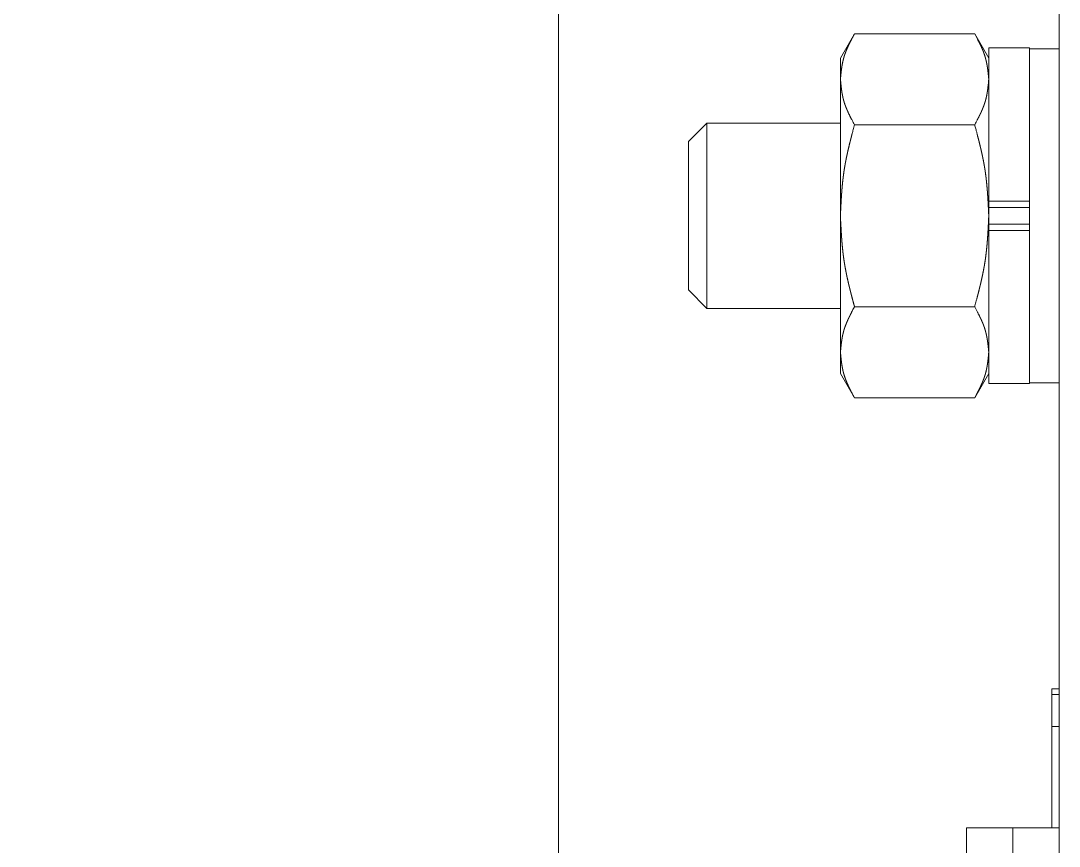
# Model space of a CAD drawing. Header units: millimetres. Extents: x -5 to 111, y -3 to 86.
# Drawn here: x 21.841 to 21.897, y 19.1865 to 19.231 of the extents above; entities that cross this region are included whole.
import ezdxf

# ---------------------------------------------------------------- set-up
doc = ezdxf.new("R2010")
doc.units = ezdxf.units.MM
doc.layers.add('A1I6----E-', color=3, linetype='Continuous', lineweight=25)

# ---------------------------------------------------------------- blocks, each defined once
blk = doc.blocks.new('Gruppe-453')
at = {"layer": 'A1I6----E-', "linetype": 'Continuous', "lineweight": 9}
for p, q in [((-28.903445, -23.281417), (-28.903445, -23.358103)), ((-28.914485, -23.313288), (-28.915245, -23.314603)), ((-28.914485, -23.313288), (-28.908004, -23.313288)), ((-28.907245, -23.314603), (-28.908004, -23.313288)), ((-28.905045, -23.314053), (-28.907245, -23.314053)), ((-28.907245, -23.314053), (-28.907245, -23.322314)), ((-28.905045, -23.322314), (-28.905045, -23.314053)), ((-28.903445, -23.314103), (-28.905045, -23.314103)), ((-28.915245, -23.315742), (-28.915245, -23.314603)), ((-28.915245, -23.323103), (-28.915245, -23.315742)), ((-28.922445, -23.318103), (-28.923445, -23.319103)), ((-28.915245, -23.318103), (-28.922445, -23.318103)), ((-28.922445, -23.318103), (-28.922445, -23.328103)), ((-28.914485, -23.318195), (-28.908004, -23.318195)), ((-28.923445, -23.319103), (-28.923445, -23.323103)), ((-28.907245, -23.323103), (-28.907245, -23.322314)), ((-28.907245, -23.322314), (-28.905045, -23.322314)), ((-28.907245, -23.322314), (-28.907245, -23.322362)), ((-28.905045, -23.322314), (-28.905045, -23.323892)), ((-28.905045, -23.322314), (-28.905045, -23.322658)), ((-28.907245, -23.322658), (-28.905045, -23.322658)), ((-28.923445, -23.323103), (-28.923445, -23.327103)), ((-28.915245, -23.330464), (-28.915245, -23.323103)), ((-28.907245, -23.323892), (-28.907245, -23.323103)), ((-28.905045, -23.323547), (-28.907245, -23.323547)), ((-28.907245, -23.323844), (-28.907245, -23.323892)), ((-28.905045, -23.323892), (-28.907245, -23.323892)), ((-28.907245, -23.323892), (-28.907245, -23.332153)), ((-28.905045, -23.323892), (-28.905045, -23.323887)), ((-28.905045, -23.332153), (-28.905045, -23.323892)), ((-28.923445, -23.327103), (-28.922445, -23.328103)), ((-28.922445, -23.328103), (-28.915245, -23.328103)), ((-28.914485, -23.32801), (-28.908004, -23.32801)), ((-28.915245, -23.331603), (-28.915245, -23.330464)), ((-28.915245, -23.331603), (-28.914485, -23.332918)), ((-28.908004, -23.332918), (-28.907245, -23.331603)), ((-28.907245, -23.332153), (-28.905045, -23.332153)), ((-28.905045, -23.332103), (-28.903445, -23.332103)), ((-28.908004, -23.332918), (-28.914485, -23.332918)), ((-28.903445, -23.348606), (-28.903845, -23.348606)), ((-28.903845, -23.348606), (-28.903845, -23.348913)), ((-28.903445, -23.348913), (-28.903845, -23.348913)), ((-28.903845, -23.348913), (-28.903845, -23.350643)), ((-28.903445, -23.350643), (-28.903845, -23.350643)), ((-28.903845, -23.350643), (-28.903845, -23.356103)), ((-28.905945, -23.356103), (-28.908445, -23.356103)), ((-28.908445, -23.356103), (-28.908445, -23.396103)), ((-28.903445, -23.356103), (-28.905945, -23.356103)), ((-28.905945, -23.396103), (-28.905945, -23.356103)), ((-28.905945, -23.356103), (-28.905945, -23.396103))]:
    blk.add_line(p, q, dxfattribs=at)
for points, weights, knots in [([(-28.915245, -23.315742), (-28.915223, -23.315519), (-28.915213, -23.315421), (-28.915208, -23.315372), (-28.915202, -23.315324), (-28.915196, -23.315275), (-28.91519, -23.315226), (-28.915184, -23.315177), (-28.915177, -23.315129), (-28.91517, -23.31508), (-28.91517, -23.31508), (-28.91517, -23.31508), (-28.915162, -23.315031), (-28.915154, -23.314983), (-28.915154, -23.314983), (-28.915154, -23.314983), (-28.915145, -23.314934), (-28.915136, -23.314886), (-28.915136, -23.314886), (-28.915136, -23.314886), (-28.915126, -23.314837), (-28.915116, -23.314789), (-28.915116, -23.314789), (-28.915116, -23.314789), (-28.915105, -23.314741), (-28.915093, -23.314693), (-28.915093, -23.314692), (-28.915093, -23.314692), (-28.915081, -23.314644), (-28.915068, -23.314596), (-28.915065, -23.314585), (-28.915062, -23.314575), (-28.915049, -23.314529), (-28.915035, -23.314483), (-28.91502, -23.314438), (-28.915007, -23.314401), (-28.914995, -23.314364), (-28.914981, -23.314328), (-28.914979, -23.314322), (-28.914976, -23.314315), (-28.914958, -23.314267), (-28.914939, -23.314218), (-28.914939, -23.314218), (-28.914939, -23.314218), (-28.914919, -23.314169), (-28.914899, -23.314121), (-28.914898, -23.314121), (-28.914898, -23.31412), (-28.914878, -23.314072), (-28.914856, -23.314023), (-28.914856, -23.314023), (-28.914856, -23.314023), (-28.914834, -23.313974), (-28.914811, -23.313926), (-28.914811, -23.313926), (-28.914811, -23.313926), (-28.914788, -23.313877), (-28.914765, -23.313829), (-28.914765, -23.313829), (-28.914765, -23.313829), (-28.914741, -23.31378), (-28.914717, -23.313732), (-28.914717, -23.313732), (-28.914717, -23.313732), (-28.914693, -23.313684), (-28.914668, -23.313635), (-28.914668, -23.313635), (-28.914668, -23.313635), (-28.914643, -23.313587), (-28.914593, -23.31349), (-28.914487, -23.313291), (-28.914486, -23.313289), (-28.914485, -23.313288)], [1, 1, 1, 1, 0.999984450073, 1, 0.999976397235, 1, 0.999966706132, 1, 1, 1, 0.999955496967, 1, 1, 1, 0.999942873816, 1, 1, 1, 0.999928972161, 1, 1, 1, 0.999914154467, 1, 1, 1, 0.999898127195, 1, 1, 1, 0.99977368733, 1, 1, 1, 0.999904859499, 1, 1, 1, 0.999923808641, 1, 1, 1, 0.99993994276, 1, 1, 1, 0.999953732058, 1, 1, 1, 0.999965365269, 1, 1, 1, 0.999975030749, 1, 1, 1, 0.999982906525, 1, 1, 1, 0.999989144671, 1, 1, 1, 1, 1, 1, 1, 1], [0, 0, 0, 1, 2, 2, 3, 3, 4, 4, 5, 5, 6, 6, 7, 7, 8, 8, 9, 9, 10, 10, 11, 11, 12, 12, 13, 13, 14, 14, 15, 15, 16, 16, 17, 17, 18, 18, 19, 19, 20, 20, 21, 21, 22, 22, 23, 23, 24, 24, 25, 25, 26, 26, 27, 27, 28, 28, 29, 29, 30, 30, 31, 31, 32, 32, 33, 33, 34, 34, 35, 36, 36, 37, 37, 37]), ([(-28.908004, -23.313288), (-28.907886, -23.31351), (-28.907849, -23.313581), (-28.907843, -23.313593), (-28.907837, -23.313605), (-28.907812, -23.313652), (-28.907788, -23.313699), (-28.907764, -23.313747), (-28.907741, -23.313795), (-28.907729, -23.313818), (-28.907718, -23.313842), (-28.907695, -23.313889), (-28.907672, -23.313937), (-28.90767, -23.313943), (-28.907667, -23.313949), (-28.90765, -23.313984), (-28.907634, -23.31402), (-28.907618, -23.314056), (-28.907603, -23.314092), (-28.907603, -23.314092), (-28.907603, -23.314092), (-28.907587, -23.314127), (-28.907572, -23.314163), (-28.907558, -23.314199), (-28.907542, -23.314238), (-28.907527, -23.314277), (-28.907512, -23.314316), (-28.907507, -23.314329), (-28.907503, -23.314343), (-28.907489, -23.314379), (-28.907477, -23.314415), (-28.907465, -23.314451), (-28.907455, -23.314484), (-28.907444, -23.314518), (-28.907435, -23.314551), (-28.907433, -23.314557), (-28.907431, -23.314564), (-28.907418, -23.31461), (-28.907406, -23.314656), (-28.907404, -23.314664), (-28.907402, -23.314671), (-28.907393, -23.314708), (-28.907384, -23.314745), (-28.907376, -23.314782), (-28.907365, -23.314832), (-28.907358, -23.314869), (-28.90735, -23.314906), (-28.907343, -23.314943), (-28.907342, -23.314949), (-28.907341, -23.314955), (-28.907332, -23.315005), (-28.907324, -23.315054), (-28.907324, -23.315054), (-28.907324, -23.315054), (-28.907317, -23.315104), (-28.90731, -23.315154), (-28.907303, -23.315203), (-28.907296, -23.315253), (-28.90729, -23.315303), (-28.907284, -23.315352), (-28.907278, -23.315402), (-28.907273, -23.315452), (-28.907268, -23.315502), (-28.907245, -23.315739), (-28.907245, -23.31574), (-28.907245, -23.315742)], [1, 1, 1, 1, 1, 0.999987029801, 1, 0.999975313928, 1, 1, 1, 0.999961678009, 1, 1, 1, 0.999963863829, 1, 1, 1, 1, 1, 0.999945791394, 1, 1, 1, 0.99990152587, 1, 1, 1, 0.999901304365, 1, 1, 1, 0.999906613447, 1, 1, 1, 0.999892972911, 1, 1, 1, 0.999909820495, 1, 1, 1, 1, 0.999938964925, 1, 1, 1, 0.999952367398, 1, 1, 1, 0.999964153543, 1, 0.999974349832, 1, 0.999982922013, 1, 0.999989785427, 1, 1, 1, 1, 1], [0, 0, 0, 1, 1, 2, 2, 3, 3, 4, 4, 5, 5, 6, 6, 7, 7, 8, 8, 9, 9, 10, 10, 11, 11, 12, 12, 13, 13, 14, 14, 15, 15, 16, 16, 17, 17, 18, 18, 19, 19, 20, 20, 21, 21, 22, 23, 23, 24, 24, 25, 25, 26, 26, 27, 27, 28, 28, 29, 29, 30, 30, 31, 31, 32, 32, 33, 33, 33]), ([(-28.914485, -23.318195), (-28.914588, -23.318003), (-28.914662, -23.317861), (-28.914686, -23.317814), (-28.91471, -23.317766), (-28.914734, -23.317718), (-28.914745, -23.317695), (-28.914757, -23.317671), (-28.91478, -23.317624), (-28.914803, -23.317576), (-28.914806, -23.31757), (-28.914808, -23.317564), (-28.914825, -23.317529), (-28.914841, -23.317493), (-28.914858, -23.317457), (-28.914874, -23.317421), (-28.914889, -23.317386), (-28.914904, -23.31735), (-28.914907, -23.317344), (-28.914909, -23.317338), (-28.914929, -23.31729), (-28.914948, -23.317242), (-28.914948, -23.317242), (-28.914948, -23.317242), (-28.914967, -23.317194), (-28.914984, -23.317147), (-28.914985, -23.317146), (-28.914985, -23.317145), (-28.915002, -23.317099), (-28.915017, -23.317052), (-28.915033, -23.317005), (-28.915047, -23.316958), (-28.915047, -23.316958), (-28.915047, -23.316958), (-28.915061, -23.316911), (-28.915074, -23.316863), (-28.915074, -23.316862), (-28.915074, -23.316861), (-28.915088, -23.316812), (-28.915099, -23.316763), (-28.9151, -23.31676), (-28.915101, -23.316757), (-28.915111, -23.316714), (-28.91512, -23.31667), (-28.91512, -23.31667), (-28.91512, -23.31667), (-28.915129, -23.316627), (-28.915138, -23.316584), (-28.915146, -23.316541), (-28.915153, -23.316497), (-28.915155, -23.316488), (-28.915157, -23.316479), (-28.915163, -23.316441), (-28.915169, -23.316404), (-28.915174, -23.316367), (-28.91518, -23.31633), (-28.915185, -23.316292), (-28.91519, -23.316255), (-28.915191, -23.316249), (-28.915191, -23.316243), (-28.915198, -23.316193), (-28.915203, -23.316143), (-28.915205, -23.316131), (-28.915206, -23.316118), (-28.915215, -23.316044), (-28.915225, -23.315944), (-28.915244, -23.315745), (-28.915244, -23.315743), (-28.915245, -23.315742)], [1, 1, 1, 1, 0.999978413219, 1, 1, 1, 0.999965690254, 1, 1, 1, 0.999967109681, 1, 1, 1, 0.999950571312, 1, 1, 1, 0.999936284285, 1, 1, 1, 0.999920040119, 1, 1, 1, 0.999900575104, 1, 0.999893526283, 1, 1, 1, 0.999886289352, 1, 1, 1, 0.999903091247, 1, 1, 1, 0.999919347773, 1, 1, 1, 0.999961625389, 1, 0.99994413873, 1, 1, 1, 0.999957462054, 1, 1, 1, 0.999973083312, 1, 1, 1, 0.99997392497, 1, 1, 1, 1, 1, 1, 1, 1], [0, 0, 0, 1, 2, 2, 3, 3, 4, 4, 5, 5, 6, 6, 7, 7, 8, 8, 9, 9, 10, 10, 11, 11, 12, 12, 13, 13, 14, 14, 15, 15, 16, 16, 17, 17, 18, 18, 19, 19, 20, 20, 21, 21, 22, 22, 23, 23, 24, 24, 25, 25, 26, 26, 27, 27, 28, 28, 29, 29, 30, 30, 31, 31, 32, 32, 33, 34, 34, 35, 35, 35]), ([(-28.907245, -23.315742), (-28.907267, -23.315977), (-28.907277, -23.316074), (-28.907283, -23.316123), (-28.907288, -23.316172), (-28.907294, -23.316221), (-28.9073, -23.316269), (-28.907307, -23.316318), (-28.907314, -23.316367), (-28.907321, -23.316415), (-28.907321, -23.316415), (-28.907321, -23.316415), (-28.907329, -23.316464), (-28.907337, -23.316512), (-28.907337, -23.316512), (-28.907337, -23.316513), (-28.907346, -23.316561), (-28.907356, -23.316609), (-28.907356, -23.316609), (-28.907356, -23.31661), (-28.907365, -23.316658), (-28.907376, -23.316706), (-28.907376, -23.316706), (-28.907376, -23.316706), (-28.907387, -23.316755), (-28.907399, -23.316803), (-28.907399, -23.316803), (-28.907399, -23.316803), (-28.907411, -23.316851), (-28.907425, -23.316899), (-28.907427, -23.316909), (-28.90743, -23.316919), (-28.907443, -23.316963), (-28.907457, -23.317007), (-28.907471, -23.317051), (-28.907484, -23.317088), (-28.907497, -23.317125), (-28.90751, -23.317161), (-28.907513, -23.317168), (-28.907515, -23.317174), (-28.907533, -23.317223), (-28.907553, -23.317271), (-28.907553, -23.317271), (-28.907553, -23.317272), (-28.907573, -23.31732), (-28.907593, -23.317369), (-28.907593, -23.317369), (-28.907593, -23.317369), (-28.907614, -23.317418), (-28.907636, -23.317466), (-28.907636, -23.317466), (-28.907636, -23.317466), (-28.907658, -23.317515), (-28.907681, -23.317563), (-28.907681, -23.317563), (-28.907681, -23.317563), (-28.907704, -23.317612), (-28.907727, -23.31766), (-28.907727, -23.31766), (-28.907727, -23.31766), (-28.907751, -23.317709), (-28.907775, -23.317757), (-28.907775, -23.317757), (-28.907775, -23.317757), (-28.9078, -23.317806), (-28.907824, -23.317854), (-28.907824, -23.317854), (-28.907824, -23.317854), (-28.907849, -23.317902), (-28.9079, -23.317999), (-28.908002, -23.318192), (-28.908003, -23.318194), (-28.908004, -23.318195)], [1, 1, 1, 1, 0.999983532971, 1, 0.999975276779, 1, 0.999965386952, 1, 1, 1, 0.999953993906, 1, 1, 1, 0.999941200236, 1, 1, 1, 0.999927173276, 1, 1, 1, 0.999912167739, 1, 1, 1, 0.999895848385, 1, 1, 1, 0.999792708269, 1, 1, 1, 0.999906103868, 1, 1, 1, 0.999924889102, 1, 1, 1, 0.999940871377, 1, 1, 1, 0.99995452031, 1, 1, 1, 0.999966025102, 1, 1, 1, 0.999975573658, 1, 1, 1, 0.999983342952, 1, 1, 1, 0.999989483641, 1, 1, 1, 1, 1, 1, 1, 1], [0, 0, 0, 1, 2, 2, 3, 3, 4, 4, 5, 5, 6, 6, 7, 7, 8, 8, 9, 9, 10, 10, 11, 11, 12, 12, 13, 13, 14, 14, 15, 15, 16, 16, 17, 17, 18, 18, 19, 19, 20, 20, 21, 21, 22, 22, 23, 23, 24, 24, 25, 25, 26, 26, 27, 27, 28, 28, 29, 29, 30, 30, 31, 31, 32, 32, 33, 33, 34, 34, 35, 36, 36, 37, 37, 37]), ([(-28.915245, -23.323103), (-28.915237, -23.322934), (-28.91523, -23.322793), (-28.91523, -23.322783), (-28.915229, -23.322773), (-28.915223, -23.322651), (-28.915217, -23.322528), (-28.91521, -23.322406), (-28.915203, -23.322284), (-28.915196, -23.322161), (-28.915188, -23.322039), (-28.91518, -23.321917), (-28.915171, -23.321795), (-28.915162, -23.321673), (-28.915151, -23.321551), (-28.91514, -23.321429), (-28.915128, -23.321308), (-28.915115, -23.321186), (-28.915101, -23.321065), (-28.915086, -23.320944), (-28.915069, -23.320823), (-28.915066, -23.3208), (-28.915063, -23.320777), (-28.915048, -23.32067), (-28.915031, -23.320563), (-28.91503, -23.320556), (-28.915028, -23.320549), (-28.915013, -23.320457), (-28.914997, -23.320365), (-28.914981, -23.320272), (-28.914963, -23.32018), (-28.91496, -23.320165), (-28.914957, -23.32015), (-28.914934, -23.320027), (-28.914908, -23.319905), (-28.914882, -23.319783), (-28.914855, -23.319661), (-28.914827, -23.319539), (-28.914798, -23.319417), (-28.914769, -23.319295), (-28.914739, -23.319174), (-28.914709, -23.319052), (-28.914678, -23.318931), (-28.914647, -23.318809), (-28.914616, -23.318688), (-28.914584, -23.318567), (-28.914487, -23.318203), (-28.914486, -23.318199), (-28.914485, -23.318195)], [1, 1, 1, 1, 1, 0.999998137609, 1, 0.999995664959, 1, 0.999992058107, 1, 0.999987346416, 1, 0.999981522095, 1, 0.999974553226, 1, 0.999966556206, 1, 0.999957067458, 1, 1, 1, 0.999916434262, 1, 1, 1, 0.999987405405, 1, 0.999958398134, 1, 1, 1, 0.999967793216, 1, 0.999975860488, 1, 0.999982748959, 1, 0.999988459427, 1, 0.999993020355, 1, 0.999996397707, 1, 1, 1, 1, 1], [0, 0, 0, 1, 1, 2, 2, 3, 3, 4, 4, 5, 5, 6, 6, 7, 7, 8, 8, 9, 9, 10, 10, 11, 11, 12, 12, 13, 13, 14, 14, 15, 15, 16, 16, 17, 17, 18, 18, 19, 19, 20, 20, 21, 21, 22, 22, 23, 23, 24, 24, 24]), ([(-28.908004, -23.318195), (-28.907919, -23.318515), (-28.907872, -23.318693), (-28.907864, -23.318723), (-28.907857, -23.318753), (-28.907826, -23.318871), (-28.907795, -23.31899), (-28.907765, -23.319109), (-28.907736, -23.319229), (-28.907707, -23.319348), (-28.907679, -23.319467), (-28.907651, -23.319586), (-28.907624, -23.319706), (-28.907597, -23.319826), (-28.907573, -23.319945), (-28.907548, -23.320065), (-28.907525, -23.320186), (-28.907502, -23.320306), (-28.907481, -23.320426), (-28.907477, -23.320451), (-28.907473, -23.320475), (-28.907454, -23.320586), (-28.907438, -23.320697), (-28.907437, -23.320706), (-28.907436, -23.320715), (-28.907422, -23.320808), (-28.90741, -23.3209), (-28.907398, -23.320993), (-28.907387, -23.321086), (-28.907385, -23.321101), (-28.907383, -23.321116), (-28.907369, -23.32124), (-28.907357, -23.321364), (-28.907345, -23.321489), (-28.907334, -23.321613), (-28.907323, -23.321737), (-28.907314, -23.321862), (-28.907305, -23.321986), (-28.907297, -23.322111), (-28.907289, -23.322236), (-28.907282, -23.322361), (-28.907275, -23.322486), (-28.907269, -23.322611), (-28.907262, -23.322736), (-28.907245, -23.323095), (-28.907245, -23.323099), (-28.907245, -23.323103)], [1, 1, 1, 1, 1, 0.99999402065, 1, 0.999992058275, 1, 0.999987346537, 1, 0.99998152344, 1, 0.999974550251, 1, 0.999966576101, 1, 0.999956993609, 1, 1, 1, 0.99990835714, 1, 1, 1, 0.999987699842, 1, 0.99995932242, 1, 1, 1, 0.999968572693, 1, 0.99997650526, 1, 0.99998326733, 1, 0.999988864308, 1, 0.999993311338, 1, 0.999996616149, 1, 1, 1, 1, 1], [0, 0, 0, 1, 1, 2, 2, 3, 3, 4, 4, 5, 5, 6, 6, 7, 7, 8, 8, 9, 9, 10, 10, 11, 11, 12, 12, 13, 13, 14, 14, 15, 15, 16, 16, 17, 17, 18, 18, 19, 19, 20, 20, 21, 21, 22, 22, 23, 23, 23]), ([(-28.914485, -23.32801), (-28.914529, -23.327847), (-28.914565, -23.32771), (-28.914568, -23.3277), (-28.91457, -23.327691), (-28.914602, -23.327572), (-28.914633, -23.327453), (-28.914664, -23.327334), (-28.914694, -23.327215), (-28.914724, -23.327096), (-28.914753, -23.326977), (-28.914783, -23.326858), (-28.914811, -23.326739), (-28.914839, -23.326619), (-28.914865, -23.3265), (-28.914892, -23.32638), (-28.914917, -23.32626), (-28.914941, -23.32614), (-28.914964, -23.32602), (-28.914987, -23.3259), (-28.915008, -23.325779), (-28.915012, -23.325757), (-28.915016, -23.325734), (-28.915034, -23.325628), (-28.915049, -23.325521), (-28.91505, -23.325513), (-28.915051, -23.325506), (-28.915065, -23.325414), (-28.915077, -23.325321), (-28.91509, -23.325228), (-28.9151, -23.325136), (-28.915102, -23.32512), (-28.915104, -23.325105), (-28.915118, -23.324981), (-28.915131, -23.324857), (-28.915143, -23.324733), (-28.915154, -23.324608), (-28.915165, -23.324484), (-28.915174, -23.32436), (-28.915183, -23.324235), (-28.915191, -23.32411), (-28.915199, -23.323985), (-28.915206, -23.323861), (-28.915213, -23.323736), (-28.91522, -23.323611), (-28.915226, -23.323486), (-28.915244, -23.323111), (-28.915244, -23.323107), (-28.915245, -23.323103)], [1, 1, 1, 1, 1, 0.999998137623, 1, 0.999995665015, 1, 0.999992058241, 1, 0.999987346698, 1, 0.999981522621, 1, 0.999974554177, 1, 0.999966557603, 1, 0.999957069966, 1, 1, 1, 0.999916712727, 1, 1, 1, 0.999987501049, 1, 0.999958715085, 1, 1, 1, 0.999968038129, 1, 0.999976043616, 1, 0.999982879479, 1, 0.999988546511, 1, 0.999993072886, 1, 0.999996424795, 1, 1, 1, 1, 1], [0, 0, 0, 1, 1, 2, 2, 3, 3, 4, 4, 5, 5, 6, 6, 7, 7, 8, 8, 9, 9, 10, 10, 11, 11, 12, 12, 13, 13, 14, 14, 15, 15, 16, 16, 17, 17, 18, 18, 19, 19, 20, 20, 21, 21, 22, 22, 23, 23, 24, 24, 24]), ([(-28.907245, -23.323103), (-28.907252, -23.323271), (-28.907259, -23.323413), (-28.90726, -23.323423), (-28.90726, -23.323432), (-28.907266, -23.323555), (-28.907272, -23.323677), (-28.907279, -23.3238), (-28.907286, -23.323922), (-28.907293, -23.324044), (-28.907301, -23.324167), (-28.907309, -23.324289), (-28.907318, -23.324411), (-28.907328, -23.324533), (-28.907338, -23.324655), (-28.907349, -23.324776), (-28.907362, -23.324898), (-28.907374, -23.32502), (-28.907389, -23.325141), (-28.907403, -23.325262), (-28.90742, -23.325383), (-28.907423, -23.325406), (-28.907426, -23.325428), (-28.907441, -23.325536), (-28.907458, -23.325642), (-28.90746, -23.325649), (-28.907461, -23.325657), (-28.907476, -23.325749), (-28.907492, -23.325841), (-28.907508, -23.325933), (-28.907526, -23.326025), (-28.907529, -23.326041), (-28.907532, -23.326056), (-28.907556, -23.326179), (-28.907581, -23.326301), (-28.907607, -23.326423), (-28.907635, -23.326545), (-28.907662, -23.326667), (-28.907691, -23.326789), (-28.90772, -23.32691), (-28.90775, -23.327032), (-28.90778, -23.327154), (-28.907811, -23.327275), (-28.907842, -23.327396), (-28.907874, -23.327518), (-28.907905, -23.327639), (-28.908002, -23.328003), (-28.908003, -23.328007), (-28.908004, -23.32801)], [1, 1, 1, 1, 1, 0.999998137615, 1, 0.999995664957, 1, 0.999992058109, 1, 0.999987346415, 1, 0.999981522096, 1, 0.999974553224, 1, 0.999966556207, 1, 0.999957067458, 1, 1, 1, 0.999916434261, 1, 1, 1, 0.999987405403, 1, 0.999958398135, 1, 1, 1, 0.999967793217, 1, 0.999975860488, 1, 0.999982748961, 1, 0.999988459427, 1, 0.999993020351, 1, 0.999996397713, 1, 1, 1, 1, 1], [0, 0, 0, 1, 1, 2, 2, 3, 3, 4, 4, 5, 5, 6, 6, 7, 7, 8, 8, 9, 9, 10, 10, 11, 11, 12, 12, 13, 13, 14, 14, 15, 15, 16, 16, 17, 17, 18, 18, 19, 19, 20, 20, 21, 21, 22, 22, 23, 23, 24, 24, 24]), ([(-28.915245, -23.330464), (-28.915223, -23.330241), (-28.915213, -23.330144), (-28.915208, -23.330095), (-28.915202, -23.330046), (-28.915196, -23.329997), (-28.91519, -23.329949), (-28.915184, -23.3299), (-28.915177, -23.329851), (-28.91517, -23.329803), (-28.91517, -23.329803), (-28.91517, -23.329803), (-28.915162, -23.329754), (-28.915154, -23.329705), (-28.915154, -23.329705), (-28.915154, -23.329705), (-28.915145, -23.329657), (-28.915136, -23.329608), (-28.915136, -23.329608), (-28.915136, -23.329608), (-28.915126, -23.32956), (-28.915116, -23.329512), (-28.915116, -23.329512), (-28.915116, -23.329511), (-28.915105, -23.329463), (-28.915093, -23.329415), (-28.915093, -23.329415), (-28.915093, -23.329415), (-28.915081, -23.329366), (-28.915068, -23.329319), (-28.915065, -23.329308), (-28.915062, -23.329297), (-28.915049, -23.329251), (-28.915035, -23.329206), (-28.91502, -23.32916), (-28.915007, -23.329124), (-28.914995, -23.329087), (-28.914981, -23.32905), (-28.914979, -23.329044), (-28.914976, -23.329038), (-28.914958, -23.328989), (-28.914939, -23.328941), (-28.914939, -23.32894), (-28.914939, -23.32894), (-28.914919, -23.328891), (-28.914899, -23.328843), (-28.914898, -23.328843), (-28.914898, -23.328843), (-28.914878, -23.328794), (-28.914856, -23.328746), (-28.914856, -23.328746), (-28.914856, -23.328745), (-28.914834, -23.328697), (-28.914811, -23.328649), (-28.914811, -23.328648), (-28.914811, -23.328648), (-28.914788, -23.3286), (-28.914765, -23.328552), (-28.914765, -23.328551), (-28.914765, -23.328551), (-28.914741, -23.328503), (-28.914717, -23.328455), (-28.914717, -23.328455), (-28.914717, -23.328454), (-28.914693, -23.328406), (-28.914668, -23.328358), (-28.914668, -23.328358), (-28.914668, -23.328358), (-28.914643, -23.328309), (-28.914593, -23.328213), (-28.914487, -23.328013), (-28.914486, -23.328012), (-28.914485, -23.32801)], [1, 1, 1, 1, 0.999984450073, 1, 0.999976397236, 1, 0.999966706132, 1, 1, 1, 0.999955496969, 1, 1, 1, 0.999942873817, 1, 1, 1, 0.999928972164, 1, 1, 1, 0.999914154467, 1, 1, 1, 0.9998981272, 1, 1, 1, 0.999773687335, 1, 1, 1, 0.999904859502, 1, 1, 1, 0.999923808643, 1, 1, 1, 0.999939942762, 1, 1, 1, 0.999953732059, 1, 1, 1, 0.999965365271, 1, 1, 1, 0.999975030749, 1, 1, 1, 0.999982906524, 1, 1, 1, 0.999989144674, 1, 1, 1, 1, 1, 1, 1, 1], [0, 0, 0, 1, 2, 2, 3, 3, 4, 4, 5, 5, 6, 6, 7, 7, 8, 8, 9, 9, 10, 10, 11, 11, 12, 12, 13, 13, 14, 14, 15, 15, 16, 16, 17, 17, 18, 18, 19, 19, 20, 20, 21, 21, 22, 22, 23, 23, 24, 24, 25, 25, 26, 26, 27, 27, 28, 28, 29, 29, 30, 30, 31, 31, 32, 32, 33, 33, 34, 34, 35, 36, 36, 37, 37, 37]), ([(-28.908004, -23.32801), (-28.907886, -23.328232), (-28.907849, -23.328303), (-28.907843, -23.328315), (-28.907837, -23.328327), (-28.907812, -23.328374), (-28.907788, -23.328422), (-28.907764, -23.328469), (-28.907741, -23.328517), (-28.907729, -23.328541), (-28.907718, -23.328565), (-28.907695, -23.328612), (-28.907672, -23.328659), (-28.90767, -23.328665), (-28.907667, -23.328671), (-28.90765, -23.328707), (-28.907634, -23.328743), (-28.907618, -23.328778), (-28.907603, -23.328814), (-28.907603, -23.328814), (-28.907603, -23.328814), (-28.907587, -23.32885), (-28.907572, -23.328886), (-28.907558, -23.328922), (-28.907542, -23.32896), (-28.907527, -23.328999), (-28.907512, -23.329038), (-28.907507, -23.329052), (-28.907503, -23.329065), (-28.907489, -23.329101), (-28.907477, -23.329137), (-28.907465, -23.329173), (-28.907455, -23.329207), (-28.907444, -23.32924), (-28.907435, -23.329274), (-28.907433, -23.32928), (-28.907431, -23.329286), (-28.907418, -23.329332), (-28.907406, -23.329378), (-28.907404, -23.329386), (-28.907402, -23.329394), (-28.907393, -23.32943), (-28.907384, -23.329468), (-28.907376, -23.329505), (-28.907365, -23.329554), (-28.907358, -23.329591), (-28.90735, -23.329628), (-28.907343, -23.329665), (-28.907342, -23.329671), (-28.907341, -23.329678), (-28.907332, -23.329727), (-28.907324, -23.329777), (-28.907324, -23.329777), (-28.907324, -23.329777), (-28.907317, -23.329826), (-28.90731, -23.329876), (-28.907303, -23.329926), (-28.907296, -23.329975), (-28.90729, -23.330025), (-28.907284, -23.330075), (-28.907278, -23.330125), (-28.907273, -23.330174), (-28.907268, -23.330224), (-28.907245, -23.330461), (-28.907245, -23.330463), (-28.907245, -23.330464)], [1, 1, 1, 1, 1, 0.999987029801, 1, 0.999975313928, 1, 1, 1, 0.999961678008, 1, 1, 1, 0.999963863831, 1, 1, 1, 1, 1, 0.999945791396, 1, 1, 1, 0.99990152587, 1, 1, 1, 0.999901304364, 1, 1, 1, 0.999906613447, 1, 1, 1, 0.999892972908, 1, 1, 1, 0.999909820493, 1, 1, 1, 1, 0.999938964923, 1, 1, 1, 0.999952367398, 1, 1, 1, 0.999964153543, 1, 0.999974349831, 1, 0.999982922014, 1, 0.99998978543, 1, 1, 1, 1, 1], [0, 0, 0, 1, 1, 2, 2, 3, 3, 4, 4, 5, 5, 6, 6, 7, 7, 8, 8, 9, 9, 10, 10, 11, 11, 12, 12, 13, 13, 14, 14, 15, 15, 16, 16, 17, 17, 18, 18, 19, 19, 20, 20, 21, 21, 22, 23, 23, 24, 24, 25, 25, 26, 26, 27, 27, 28, 28, 29, 29, 30, 30, 31, 31, 32, 32, 33, 33, 33]), ([(-28.914485, -23.332918), (-28.914588, -23.332725), (-28.914662, -23.332583), (-28.914686, -23.332536), (-28.91471, -23.332489), (-28.914734, -23.332441), (-28.914745, -23.332417), (-28.914757, -23.332393), (-28.91478, -23.332346), (-28.914803, -23.332299), (-28.914806, -23.332293), (-28.914808, -23.332287), (-28.914825, -23.332251), (-28.914841, -23.332215), (-28.914858, -23.332179), (-28.914874, -23.332144), (-28.914889, -23.332108), (-28.914904, -23.332072), (-28.914907, -23.332066), (-28.914909, -23.33206), (-28.914929, -23.332013), (-28.914948, -23.331965), (-28.914948, -23.331965), (-28.914948, -23.331964), (-28.914967, -23.331917), (-28.914984, -23.331869), (-28.914985, -23.331868), (-28.914985, -23.331867), (-28.915002, -23.331821), (-28.915017, -23.331774), (-28.915033, -23.331728), (-28.915047, -23.33168), (-28.915047, -23.33168), (-28.915047, -23.33168), (-28.915061, -23.331633), (-28.915074, -23.331585), (-28.915074, -23.331584), (-28.915074, -23.331584), (-28.915088, -23.331535), (-28.915099, -23.331485), (-28.9151, -23.331482), (-28.915101, -23.331479), (-28.915111, -23.331436), (-28.91512, -23.331393), (-28.91512, -23.331393), (-28.91512, -23.331393), (-28.915129, -23.331349), (-28.915138, -23.331306), (-28.915146, -23.331263), (-28.915153, -23.331219), (-28.915155, -23.33121), (-28.915157, -23.331201), (-28.915163, -23.331164), (-28.915169, -23.331127), (-28.915174, -23.331089), (-28.91518, -23.331052), (-28.915185, -23.331015), (-28.91519, -23.330978), (-28.915191, -23.330971), (-28.915191, -23.330965), (-28.915198, -23.330915), (-28.915203, -23.330866), (-28.915205, -23.330853), (-28.915206, -23.330841), (-28.915215, -23.330766), (-28.915225, -23.330667), (-28.915244, -23.330467), (-28.915244, -23.330466), (-28.915245, -23.330464)], [1, 1, 1, 1, 0.999978413218, 1, 1, 1, 0.999965690255, 1, 1, 1, 0.999967109682, 1, 1, 1, 0.999950571315, 1, 1, 1, 0.999936284284, 1, 1, 1, 0.999920040123, 1, 1, 1, 0.999900575108, 1, 0.999893526285, 1, 1, 1, 0.999886289356, 1, 1, 1, 0.99990309125, 1, 1, 1, 0.999919347776, 1, 1, 1, 0.999961625388, 1, 0.999944138734, 1, 1, 1, 0.999957462054, 1, 1, 1, 0.999973083313, 1, 1, 1, 0.999973924972, 1, 1, 1, 1, 1, 1, 1, 1], [0, 0, 0, 1, 2, 2, 3, 3, 4, 4, 5, 5, 6, 6, 7, 7, 8, 8, 9, 9, 10, 10, 11, 11, 12, 12, 13, 13, 14, 14, 15, 15, 16, 16, 17, 17, 18, 18, 19, 19, 20, 20, 21, 21, 22, 22, 23, 23, 24, 24, 25, 25, 26, 26, 27, 27, 28, 28, 29, 29, 30, 30, 31, 31, 32, 32, 33, 34, 34, 35, 35, 35]), ([(-28.907245, -23.330464), (-28.907266, -23.330687), (-28.907276, -23.330785), (-28.907281, -23.330833), (-28.907287, -23.330882), (-28.907293, -23.330931), (-28.907299, -23.33098), (-28.907305, -23.331028), (-28.907312, -23.331077), (-28.90732, -23.331126), (-28.90732, -23.331126), (-28.90732, -23.331126), (-28.907327, -23.331174), (-28.907335, -23.331223), (-28.907335, -23.331223), (-28.907335, -23.331223), (-28.907344, -23.331271), (-28.907353, -23.33132), (-28.907353, -23.33132), (-28.907353, -23.33132), (-28.907363, -23.331368), (-28.907373, -23.331417), (-28.907373, -23.331417), (-28.907373, -23.331417), (-28.907384, -23.331465), (-28.907396, -23.331513), (-28.907396, -23.331513), (-28.907396, -23.331513), (-28.907408, -23.331562), (-28.907421, -23.33161), (-28.907424, -23.33162), (-28.907427, -23.331631), (-28.90744, -23.331677), (-28.907455, -23.331722), (-28.907469, -23.331768), (-28.907482, -23.331805), (-28.907495, -23.331841), (-28.907508, -23.331878), (-28.90751, -23.331884), (-28.907513, -23.33189), (-28.907531, -23.331939), (-28.90755, -23.331988), (-28.90755, -23.331988), (-28.90755, -23.331988), (-28.90757, -23.332037), (-28.907591, -23.332085), (-28.907591, -23.332085), (-28.907591, -23.332085), (-28.907612, -23.332134), (-28.907633, -23.332182), (-28.907633, -23.332183), (-28.907633, -23.332183), (-28.907655, -23.332231), (-28.907678, -23.33228), (-28.907678, -23.33228), (-28.907678, -23.33228), (-28.907701, -23.332328), (-28.907724, -23.332377), (-28.907724, -23.332377), (-28.907724, -23.332377), (-28.907748, -23.332425), (-28.907772, -23.332473), (-28.907772, -23.332474), (-28.907772, -23.332474), (-28.907797, -23.332522), (-28.907821, -23.33257), (-28.907821, -23.33257), (-28.907821, -23.33257), (-28.907846, -23.332619), (-28.907897, -23.332716), (-28.908002, -23.332915), (-28.908003, -23.332916), (-28.908004, -23.332918)], [1, 1, 1, 1, 0.999984450073, 1, 0.999976397235, 1, 0.999966706131, 1, 1, 1, 0.999955496967, 1, 1, 1, 0.999942873816, 1, 1, 1, 0.999928972161, 1, 1, 1, 0.999914154466, 1, 1, 1, 0.999898127195, 1, 1, 1, 0.999773687331, 1, 1, 1, 0.999904859498, 1, 1, 1, 0.999923808641, 1, 1, 1, 0.99993994276, 1, 1, 1, 0.999953732058, 1, 1, 1, 0.99996536527, 1, 1, 1, 0.999975030749, 1, 1, 1, 0.999982906524, 1, 1, 1, 0.999989144671, 1, 1, 1, 1, 1, 1, 1, 1], [0, 0, 0, 1, 2, 2, 3, 3, 4, 4, 5, 5, 6, 6, 7, 7, 8, 8, 9, 9, 10, 10, 11, 11, 12, 12, 13, 13, 14, 14, 15, 15, 16, 16, 17, 17, 18, 18, 19, 19, 20, 20, 21, 21, 22, 22, 23, 23, 24, 24, 25, 25, 26, 26, 27, 27, 28, 28, 29, 29, 30, 30, 31, 31, 32, 32, 33, 33, 34, 34, 35, 36, 36, 37, 37, 37])]:
    blk.add_rational_spline(points, weights, degree=2, knots=knots, dxfattribs=at)
blk = doc.blocks.new('Gruppe-464')
at = {"layer": 'A1I6----E-', "linetype": 'Continuous', "lineweight": 9}
blk.add_lwpolyline([(-28.960445, -24.063603), (-29.015445, -24.063603), (-29.015445, -24.123603), (-28.930445, -24.123603), (-28.930445, -22.128603), (-29.015445, -22.128603), (-29.015445, -22.188603), (-28.960445, -22.188603)], close=True, dxfattribs=at)
blk = doc.blocks.new('Gruppe-466')
at = {"layer": 'A1I6----E-'}
for name in ['Gruppe-464', 'Gruppe-453']:
    blk.add_blockref(name, (0, 0), dxfattribs=at)

msp = doc.modelspace()

# ---------------------------------------------------------------- block references
at = {"layer": 'A1I6----E-'}
msp.add_blockref('Gruppe-466', (50.800446, 42.543603), dxfattribs=at)

doc.saveas('drawing.dxf')
